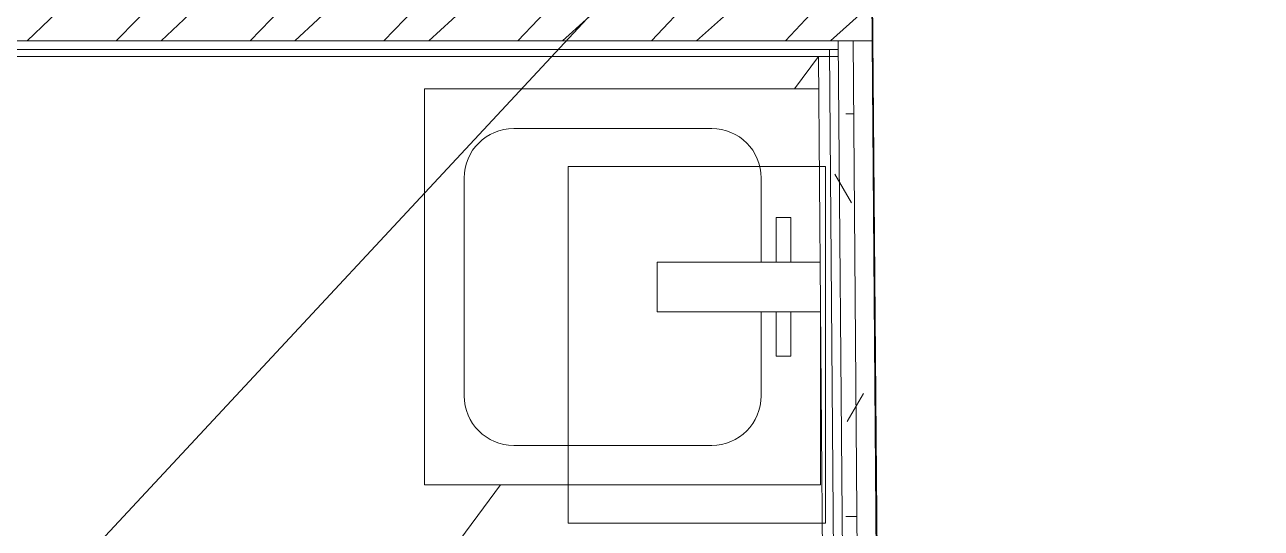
# Model space of a CAD drawing. Header units: millimetres. Extents: x -32 to 417638015, y -35 to 175284279.
# Drawn here: x 416318733 to 416319982, y 175272166 to 175272674 of the extents above; entities that cross this region are included whole.
import ezdxf
from ezdxf.enums import TextEntityAlignment as Align

# ---------------------------------------------------------------- set-up
doc = ezdxf.new("R2010")
doc.units = ezdxf.units.MM
for name, color, linetype, lineweight in [('_ЭМ_ТХ_пищеблок', 7, 'Continuous', 30), ('Атрибут', 7, 'Continuous', 5), ('Оборудование', 7, 'Continuous', 18), ('Перекрытие', 7, 'Continuous', 18), ('Сантехника', 7, 'Continuous', 18), ('Стены внутренние', 7, 'Continuous', 18), ('Стены несущие', 7, 'Continuous', 30), ('Стены отделка', 7, 'Continuous', 30), ('Стены штриховка', 7, 'Continuous', 9), ('ШТРИХОВКА', 252, 'Continuous', 15)]:
    doc.layers.add(name, color=color, linetype=linetype, lineweight=lineweight)
doc.layers.add('PDF __ЭМ_Надписи', color=7, linetype='Continuous')
doc.layers.add('ЭОМ_Лотки рабочие', color=5, linetype='Continuous')
doc.styles.add('ISOCPEUR', font='isocpeur.ttf', dxfattribs={"width": 0.85, "height": 274.9999999999997})

# ---------------------------------------------------------------- blocks, each defined once
blk = doc.blocks.new('_ЭМ_ТХ_Пищеблок')
at = {"layer": 'Оборудование', "color": 8}
for p, q in [((61026.86141927683, 42626.6108384547), (61026.86141927683, 42986.6108384547)), ((61026.86141927683, 42986.6108384547), (61286.86141927683, 42986.6108384547)), ((61286.86141927683, 42986.6108384547), (61286.86141927683, 42626.6108384547)), ((61286.86141927683, 42626.6108384547), (61026.86141927683, 42626.6108384547))]:
    blk.add_line(p, q, dxfattribs=at)
at = {"layer": 'Атрибут', "color": 8, "style": 'ISOCPEUR', "width": 0.85}
blk.add_attdef('№_ПОЗИЦИИ', text='', height=150, rotation=90, dxfattribs=at).set_placement((58331.67525722168, 39155.16258932042), align=Align.MIDDLE_CENTER)
blk = doc.blocks.new('ТХ пищеблок....')
at = {"layer": 'Оборудование', "color": 8}
for p, q in [((8361.569770519971, 27294.46818004863), (8361.569770519971, 27654.46818004863)), ((8361.569770519971, 27654.46818004863), (8621.569770519971, 27654.46818004863)), ((8621.569770519971, 27654.46818004863), (8621.569770519971, 27294.46818004863)), ((8621.569770519971, 27294.46818004863), (8361.569770519971, 27294.46818004863))]:
    blk.add_line(p, q, dxfattribs=at)
blk = doc.blocks.new('1 этаж')
at = {"layer": 'Стены внутренние', "lineweight": 9}
h = blk.add_hatch(dxfattribs=at)
h.set_pattern_fill('FP_12', color=8, style=0, pattern_type=2)
h.set_pattern_definition([(0, (557.2005734382547, 188.9018102923583), (406.4, 101.6), [33.528, -271.272, 33.528, -271.272, -1625.6]), (0, (557.2005734382547, 188.9018102923583), (406.4, 101.6), [-609.6, 33.528, -576.072, 33.528, -271.272, -711.2]), (0, (557.2005734382547, 188.9018102923583), (406.4, 101.6), [-1524, 33.528, -169.672, 33.528, -474.472]), (120, (709.6005734382488, 239.7018102923575), (-291.1881810244989, 301.1527240979959), [33.52799999999996, -271.2719999999997, 33.52799999999996, -271.2719999999997, -1625.599999999999]), (120, (709.6005734382488, 239.7018102923575), (-291.1881810244989, 301.1527240979959), [-609.5999999999995, 33.52799999999996, -576.0719999999994, 33.52799999999996, -271.2719999999997, -711.1999999999995]), (120, (709.6005734382488, 239.7018102923575), (-291.1881810244989, 301.1527240979959), [-1523.999999999999, 33.52799999999996, -169.6719999999999, 33.52799999999996, -474.4719999999997]), (240, (760.4005734382372, 442.9018102923583), (-115.2118189755009, -402.7527240979958), [33.528, -271.272, 33.528, -271.272, -1625.6]), (240, (760.4005734382372, 442.9018102923583), (-115.2118189755009, -402.7527240979958), [-609.6, 33.528, -576.072, 33.528, -271.272, -711.2]), (240, (760.4005734382372, 442.9018102923583), (-115.2118189755009, -402.7527240979958), [-1524, 33.528, -169.672, 33.528, -474.472])])
h.paths.add_polyline_path([(55386.25354158873, 37456.26409869164), (55401.25305102917, 37456.38541045389), (55371.30008956292, 41159.89856008954), (55356.30058012242, 41159.77724832145), (55385.06650775892, 37603.0340734299)])
at = {"layer": 'Стены штриховка'}
h = blk.add_hatch(dxfattribs=at)
h.set_pattern_fill('ANSI32', color=8, scale=10)
h.set_pattern_definition([(45, (-31496.66335460375, 188.9018102923583), (-67.35192090801866, 67.35192090801866), []), (45, (-31451.76205460375, 188.9018102923583), (-67.35192090801866, 67.35192090801866), [])])
h.paths.add_polyline_path([(48180.15739901119, 39580.59357071416), (48705.15739901114, 39580.59357071418), (48705.15739901114, 39700.59357071418), (48060.15739901119, 39700.59357071418), (48060.15739901119, 37262.86745037336), (48180.15739901122, 37260.83786413429)])
h.paths.add_polyline_path([(49875.15739901114, 39580.59357071413), (50447.65739901114, 39580.59357071413), (50447.65739901114, 39700.59357071418), (49635.15739901114, 39700.59357071418), (49635.15739901114, 39580.59357071418), (49755.15739901114, 39580.59357071418), (49755.15739901114, 37234.19954474653), (49875.15739901114, 37232.16995850745)])
h.paths.add_polyline_path([(51953.91662307477, 39700.59357071418), (51377.65739901114, 39700.59357071418), (51377.65739901108, 39580.59357071418), (51495.15739901111, 39580.59357071418), (51495.15739901111, 37204.77054428005), (51615.15739901111, 37202.74095804099), (51615.15739901111, 39580.59357071413), (51953.91662307479, 39580.59357071418)])
h.paths.add_polyline_path([(53340.15739901111, 39700.59357071418), (53328.15739901114, 39700.59357071418), (52883.91662307479, 39700.59357071413), (52883.91662307477, 39580.59357071413), (53340.15739901111, 39580.59357071413)])
h.paths.add_polyline_path([(53340.15739901114, 41017.7070296934), (53460.15739901108, 41017.7070296934), (53460.15739901108, 41147.70702969341), (55390.67991990966, 41147.7070296934), (55389.70939402498, 41267.7070296934), (53340.15739901114, 41267.7070296934)])
h.paths.add_polyline_path([(53460.15739901111, 39987.7070296934), (53340.15739901114, 39987.7070296934), (53340.15739901114, 37193.56851621989), (53340.49561501323, 37193.5627958987), (53460.15739901111, 37177.01477185852)])
at = {"layer": 'Перекрытие', "color": 8}
for p, q in [((55312.18614602598, 41099.00900136883), (55336.52614119812, 41131.80702969342)), ((54085.15739901111, 39445.59357071415), (55015.33909252315, 40699.00900136883))]:
    blk.add_line(p, q, dxfattribs=at)
at = {"layer": 'Сантехника', "color": 8}
for p, q in [((55336.62964801277, 41099.00900136883), (54938.57069978211, 41099.00900136883)), ((54938.57069978211, 41099.00900136883), (54938.57069978211, 40699.00900136883)), ((54938.57069978211, 41099.00900136883), (55336.62964801277, 41099.00900136883)), ((54938.57069978211, 40699.00900136883), (54938.57069978211, 41099.00900136883)), ((55028.56996110861, 41059.00900136883), (55228.57143845146, 41059.00900136883)), ((54978.56996110862, 40789.00973937573), (54978.56996110862, 41009.00900136884)), ((55278.57143845147, 41009.00900136882), (55278.57143845147, 40924.00905397619)), ((55293.57070542261, 40969.00900136883), (55308.57072234555, 40969.00900136883)), ((55293.57070542261, 40924.00905397619), (55293.57070542261, 40969.00900136883)), ((55308.57072234555, 40969.00900136883), (55308.57072234555, 40924.00905397619)), ((55338.04499783578, 40924.00905397619), (55173.55778430705, 40924.00905397619)), ((55173.55778430705, 40924.00905397619), (55173.55778430705, 40874.00894876142)), ((55173.55778430705, 40874.00894876142), (55338.44938447201, 40874.00894876142)), ((55278.57143845147, 40874.00894876142), (55278.57143845147, 40789.00973937573)), ((55293.57069414278, 40874.00894876142), (55293.57069414278, 40829.00894876142)), ((55308.57068909524, 40829.00894876142), (55308.57068909524, 40874.00894876142)), ((55338.57069978211, 40699.00900136883), (55338.57069978211, 40859.00900137021)), ((55338.57069978211, 40859.00900137021), (55338.57069978211, 40699.00900136883)), ((55293.57069414278, 40829.00894876142), (55308.57068909524, 40829.00894876142)), ((55228.57143845147, 40739.00973937573), (55028.56996110862, 40739.00973937573)), ((54938.57069978211, 40699.00900136883), (55338.57069978211, 40699.00900136883)), ((55338.57069978211, 40699.00900136883), (54938.57069978211, 40699.00900136883))]:
    blk.add_line(p, q, dxfattribs=at)
for centre, radius, start, end in [((55028.56996110861, 41009.00900136884), 49.99999999999496, 90, 180), ((55228.57143845146, 41009.00900136882), 50.00000000000545, 0, 90), ((55028.56996110862, 40789.00973937573), 49.99999999999994, 180, 270), ((55228.57143845147, 40789.00973937573), 50.00000000000004, 270, 0)]:
    blk.add_arc(centre, radius, start, end, dxfattribs=at)
at = {"layer": 'Стены несущие', "color": 8}
blk.add_line((55374.26185702725, 43177.70702969343), (55420.68203107975, 37438.11679900944), dxfattribs=at)
at = {"layer": 'Стены отделка', "color": 8, "lineweight": 9}
for p, q in [((55421.28543837101, 37452.46177586314), (55375.22226277483, 43147.91117996942)), ((55391.23759098136, 41147.7070296934), (53460.15739901108, 41147.70702969341)), ((55371.39869119471, 41147.7070296934), (55401.28609245035, 37452.30002683903)), ((53476.0573990111, 41131.8070296934), (55356.3650409847, 41131.80702969342)), ((55336.52614119812, 41131.80702969342), (55366.10908215895, 37474.04480886631))]:
    blk.add_line(p, q, dxfattribs=at)
at = {"layer": 'Стены штриховка', "color": 8}
for p, q in [((55356.39820061912, 41147.7070296934), (55386.25354158867, 37456.26409869161)), ((53469.15739901114, 41138.70702969341), (55356.30923574636, 41138.70702969338)), ((55347.47069571516, 41138.7070296934), (55377.25383592435, 37456.19131163073))]:
    blk.add_line(p, q, dxfattribs=at)
at = {"layer": 'ЭОМ_Лотки рабочие'}
blk.add_blockref('ТХ пищеблок....', (46722.0575752336, 13366.04446869802), dxfattribs=at)

msp = doc.modelspace()

# ---------------------------------------------------------------- linework, layer by layer
at = {"layer": 'PDF __ЭМ_Надписи', "lineweight": 25}
msp.add_lwpolyline([(416317581.6424014, 175270834.9459227), (416322915.6101528, 175276562.6112939), (416325345.5287952, 175276562.6112939)], dxfattribs=at)

# ---------------------------------------------------------------- block references
at = {"layer": '_ЭМ_ТХ_пищеблок', "lineweight": 50}
msp.add_blockref('_ЭМ_ТХ_Пищеблок', (416258254.8670169, 175229544.5649611), dxfattribs=at)
at = {"layer": 'ШТРИХОВКА'}
msp.add_blockref('1 этаж', (416264198.1010904, 175231510.6631508), dxfattribs=at)

doc.saveas('drawing.dxf')
